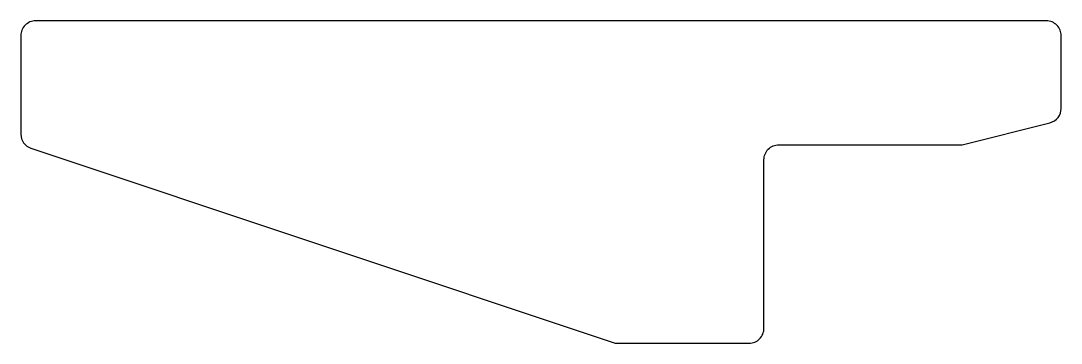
# Model space of a CAD drawing. Extents: x 142.7 to 163.7, y 213.4 to 219.9.
import ezdxf

# ---------------------------------------------------------------- set-up
doc = ezdxf.new("R2010")
doc.units = 0
doc.header["$LTSCALE"] = 15
doc.layers.get('0').update_dxf_attribs({"linetype": 'CONTINUOUS'})

msp = doc.modelspace()

# ---------------------------------------------------------------- linework, layer by layer
at = {"color": 0, "linetype": 'BYBLOCK'}
msp.add_lwpolyline([(157.981, 217.444), (161.681, 217.444), (163.453, 217.888, 0.344151), (163.681, 218.179), (163.681, 219.644, 0.414214), (163.381, 219.944), (142.981, 219.944, 0.414214), (142.681, 219.644), (142.681, 217.661, 0.322823), (142.886, 217.376), (154.681, 213.444), (157.381, 213.444, 0.414214), (157.681, 213.744), (157.681, 217.144, -0.414214)], format="xyb", close=True, dxfattribs=at)

doc.saveas('drawing.dxf')
